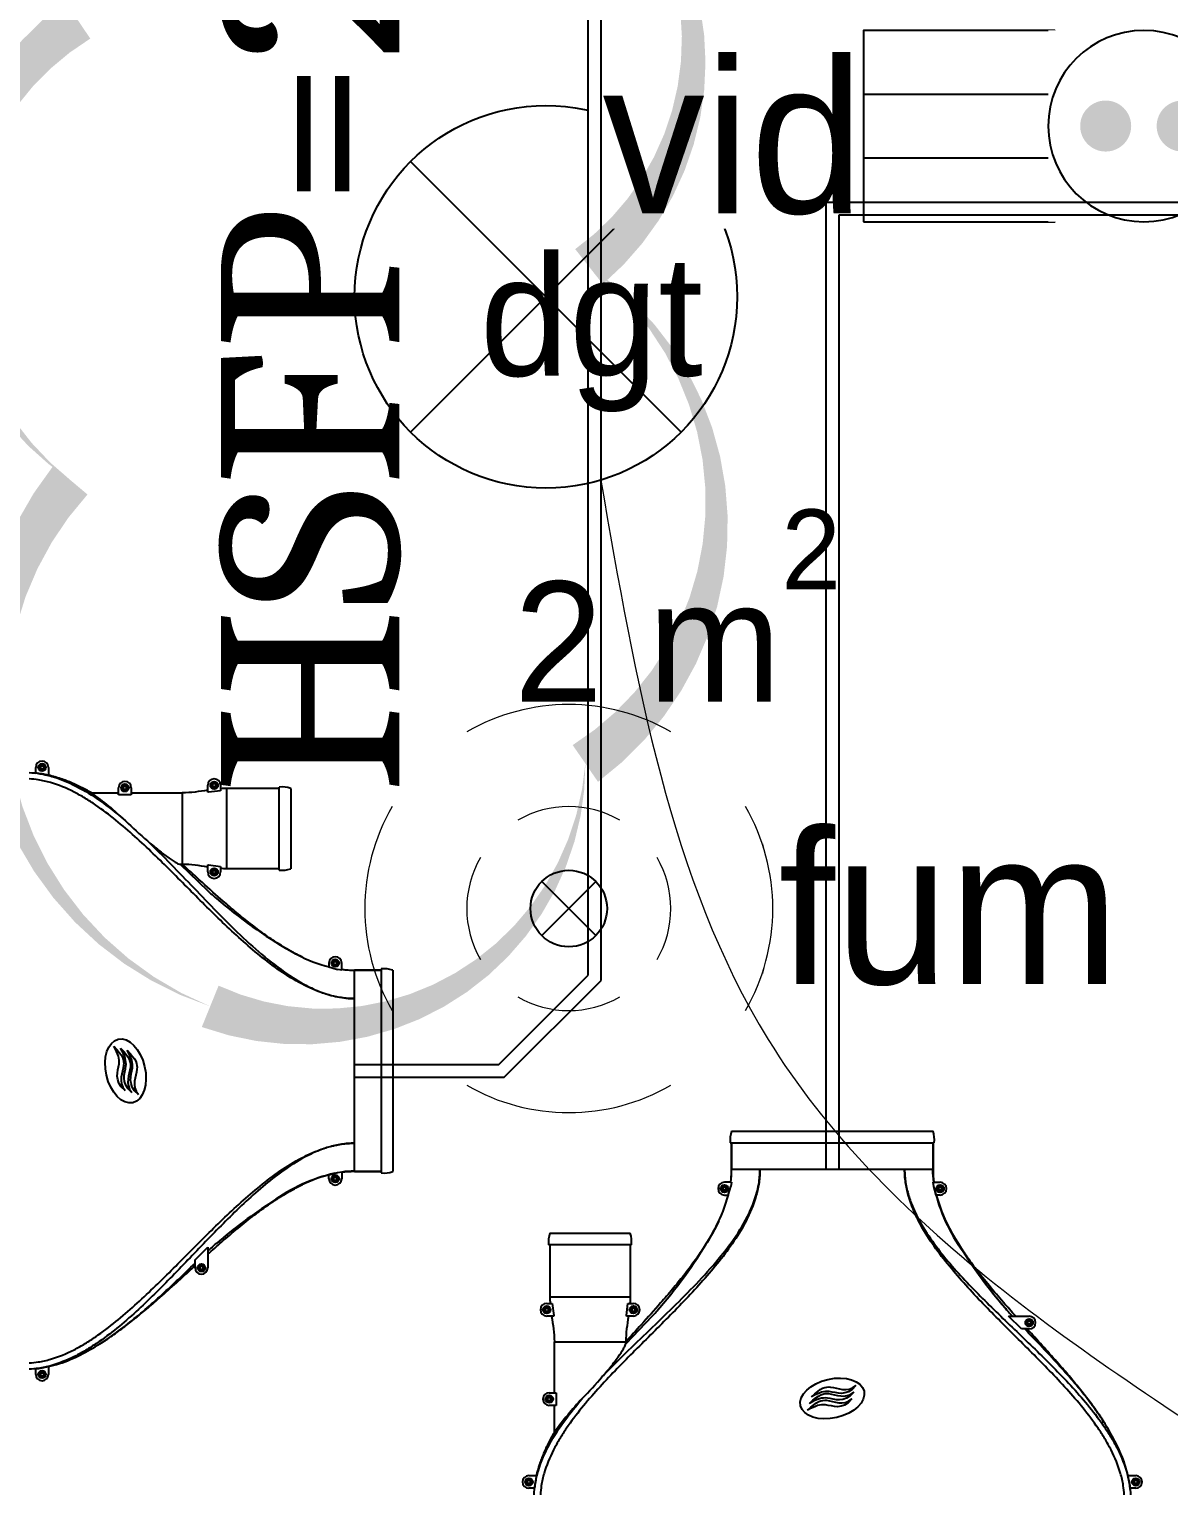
# Model space of a CAD drawing. Header units: centimetres. Extents: x 2648 to 12729, y 1890 to 6224.
# Drawn here: x 6493.9 to 6583.3, y 3929.4 to 4044.3 of the extents above; entities that cross this region are included whole.
import ezdxf

# ---------------------------------------------------------------- set-up
doc = ezdxf.new("R2010")
doc.units = ezdxf.units.CM
for name, color, linetype in [('B aménagement intérieur', 252, 'Continuous'), ('C ANNOTATIONS-texte', 252, 'Continuous'), ('C ANNOTATIONS-texte surfaces', 252, 'Continuous'), ('prlm-MOD', 64, 'Continuous')]:
    doc.layers.add(name, color=color, linetype=linetype)
for name, color, linetype, lineweight in [('prlm-CHAUFF', 4, 'Continuous', 25), ('prlm-ELEC-CFA', 1, 'Continuous', 25), ('prlm-ELEC-CFO', 10, 'Continuous', 25), ('prlm-ELEC-SSI', 6, 'Continuous', 25)]:
    doc.layers.add(name, color=color, linetype=linetype, lineweight=lineweight)
doc.styles.add('Eurostile', font='Eurosti.TTF')
doc.styles.add('prlm-elec-cfa', font='comic.ttf', dxfattribs={"height": 12})
doc.styles.add('prlm-elec-ssi', font='comic.ttf', dxfattribs={"height": 12})
doc.styles.add('prlm-mod', font='cambriaz.ttf', dxfattribs={"height": 18})

# ---------------------------------------------------------------- blocks, each defined once
blk = doc.blocks.new('A 80.Groupe-11-1')
at = {"layer": 'C ANNOTATIONS-texte', "insert": (6537.97, 4014.29), "char_height": 9.412, "attachment_point": 8, "line_spacing_factor": 0.894142, "style": 'Eurostile'}
blk.add_mtext('dgt', dxfattribs=at)
at = {"layer": 'C ANNOTATIONS-texte surfaces', "insert": (6544.72, 4006.65), "char_height": 9.412, "attachment_point": 2, "line_spacing_factor": 0.894142, "style": 'Eurostile'}
blk.add_mtext('2 m{\\H0.6667x;\\S2^ ;}', dxfattribs=at)
blk = doc.blocks.new('xi.FUM')
at = {"color": 0}
blk.add_wipeout([(-10.61, -10.61), (-15, 0), (-10.61, 10.61), (0, 15), (10.61, 10.61), (15, 0), (10.61, -10.61), (0, -15)], dxfattribs=at).dxf.layer = 'prlm-ELEC-SSI'
at = {"layer": 'prlm-ELEC-SSI', "color": 0}
for points in [[(-2.12, 2.12), (2.12, -2.12)], [(2.12, 2.12), (-2.12, -2.12)]]:
    blk.add_lwpolyline(points, dxfattribs=at)
blk.add_circle((0, 0), 3, dxfattribs=at)
at = {"layer": 'prlm-ELEC-SSI', "color": 0, "lineweight": 13}
for radius, start, end in [(16, 60, 120), (16, 150, 210), (8, 60, 120), (16, 330, 30), (8, 150, 210), (8, 330, 30), (8, 240, 300), (16, 240, 300)]:
    blk.add_arc((0, 0), radius, start, end, dxfattribs=at)
blk = doc.blocks.new('xi.PTCE')
at = {"layer": 'prlm-ELEC-CFO', "color": 0}
for points in [[(-10.61, 10.61), (10.61, -10.61)], [(10.61, 10.61), (-10.61, -10.61)]]:
    blk.add_lwpolyline(points, dxfattribs=at)
at = {"layer": 'prlm-ELEC-CFO', "color": 0, "linetype": 'ByBlock'}
blk.add_circle((0, 0), 15, dxfattribs=at)
blk = doc.blocks.new('xi.VID')
at = {"layer": 'prlm-ELEC-CFA', "color": 0, "linetype": 'ByBlock', "lineweight": -2, "flags": 128}
blk.add_lwpolyline([(-7.5, 7.5), (7.5, 7.5), (7.5, -7.5), (-7.5, -7.5)], close=True, dxfattribs=at)
at = {"layer": 'prlm-ELEC-CFA', "color": 0}
for points in [[(-7.5, 2.5), (7.5, 2.5)], [(-7.5, -2.5), (7.5, -2.5)]]:
    blk.add_lwpolyline(points, dxfattribs=at)
blk = doc.blocks.new('xi.PC')
at = {"color": 0, "lineweight": 5}
blk.add_wipeout([(-7.5, -7.5), (7.5, -7.5), (7.5, 7.5), (-7.5, 7.5)], dxfattribs=at).dxf.layer = 'prlm-ELEC-CFO'
at = {"layer": 'prlm-ELEC-CFO', "color": 0, "linetype": 'ByBlock', "lineweight": 5, "const_width": 2}
for points in [[(-4, 0, 1), (-2, 0, 1)], [(2, 0, 1), (4, 0, 1)]]:
    blk.add_lwpolyline(points, format="xyb", close=True, dxfattribs=at)
at = {"layer": 'prlm-ELEC-CFO', "color": 0, "linetype": 'ByBlock', "lineweight": -2}
blk.add_circle((0, 0), 7.5, dxfattribs=at)

msp = doc.modelspace()

# ---------------------------------------------------------------- linework, layer by layer
at = {"layer": 'prlm-CHAUFF', "ltscale": 50}
for p, q in [((6494.388, 3985.979), (6494.388, 3986.422)), ((6494.732, 3986.372), (6494.732, 3986.472)), ((6494.732, 3986.472), (6494.838, 3986.472)), ((6494.838, 3986.372), (6494.732, 3986.372)), ((6494.838, 3986.578), (6494.938, 3986.578)), ((6494.838, 3986.472), (6494.838, 3986.578)), ((6494.838, 3986.266), (6494.838, 3986.372)), ((6494.938, 3986.578), (6494.938, 3986.472)), ((6494.938, 3986.472), (6495.044, 3986.472)), ((6495.044, 3986.372), (6494.938, 3986.372)), ((6494.938, 3986.372), (6494.938, 3986.266)), ((6495.044, 3986.472), (6495.044, 3986.372)), ((6495.388, 3986.422), (6495.388, 3985.809)), ((6494.305, 3985.984), (6494.388, 3985.98)), ((6494.938, 3986.266), (6494.838, 3986.266)), ((6498.766, 3984.422), (6500.888, 3984.422)), ((6498.766, 3984.422), (6500.888, 3984.422)), ((6500.888, 3984.272), (6500.888, 3984.822)), ((6501.888, 3984.272), (6500.888, 3984.272)), ((6501.232, 3984.872), (6501.338, 3984.872)), ((6501.232, 3984.772), (6501.232, 3984.872)), ((6501.338, 3984.772), (6501.232, 3984.772)), ((6501.338, 3984.978), (6501.438, 3984.978)), ((6501.338, 3984.872), (6501.338, 3984.978)), ((6501.338, 3984.666), (6501.338, 3984.772)), ((6501.438, 3984.666), (6501.338, 3984.666)), ((6501.438, 3984.978), (6501.438, 3984.872)), ((6501.438, 3984.872), (6501.544, 3984.872)), ((6501.544, 3984.772), (6501.438, 3984.772)), ((6501.438, 3984.772), (6501.438, 3984.666)), ((6501.544, 3984.872), (6501.544, 3984.772)), ((6501.888, 3984.822), (6501.888, 3984.272)), ((6501.888, 3984.422), (6505.888, 3984.422)), ((6501.888, 3984.422), (6505.888, 3984.422)), ((6505.888, 3984.422), (6505.888, 3978.822)), ((6507.888, 3984.472), (6507.888, 3985.022)), ((6507.943, 3984.472), (6507.888, 3984.472)), ((6508.888, 3984.589), (6507.943, 3984.472)), ((6508.232, 3984.972), (6508.232, 3985.072)), ((6508.232, 3985.072), (6508.338, 3985.072)), ((6508.338, 3984.972), (6508.232, 3984.972)), ((6508.338, 3985.178), (6508.438, 3985.178)), ((6508.338, 3985.072), (6508.338, 3985.178)), ((6508.338, 3984.866), (6508.338, 3984.972)), ((6508.438, 3984.866), (6508.338, 3984.866)), ((6508.438, 3985.178), (6508.438, 3985.072)), ((6508.438, 3985.072), (6508.544, 3985.072)), ((6508.438, 3984.972), (6508.438, 3984.866)), ((6508.544, 3984.972), (6508.438, 3984.972)), ((6508.544, 3985.072), (6508.544, 3984.972)), ((6508.888, 3985.022), (6508.888, 3984.589)), ((6509.388, 3978.472), (6509.388, 3984.772)), ((6513.488, 3984.772), (6509.388, 3984.772)), ((6513.488, 3984.772), (6509.388, 3984.772)), ((6513.488, 3978.372), (6513.488, 3984.872)), ((6514.388, 3984.772), (6514.388, 3978.472)), ((6505.731, 3978.822), (6505.888, 3978.822)), ((6505.731, 3978.822), (6507.888, 3976.752)), ((6507.888, 3976.752), (6505.731, 3978.822)), ((6505.731, 3978.822), (6505.888, 3978.822)), ((6507.888, 3978.772), (6507.943, 3978.772)), ((6507.888, 3978.222), (6507.888, 3978.772)), ((6507.943, 3978.772), (6508.888, 3978.655)), ((6508.338, 3978.378), (6508.438, 3978.378)), ((6508.338, 3978.272), (6508.338, 3978.378)), ((6508.438, 3978.378), (6508.438, 3978.272)), ((6508.888, 3978.655), (6508.888, 3978.222)), ((6513.488, 3978.472), (6509.388, 3978.472)), ((6513.488, 3978.472), (6509.388, 3978.472)), ((6508.232, 3978.172), (6508.232, 3978.272)), ((6508.232, 3978.272), (6508.338, 3978.272)), ((6508.338, 3978.172), (6508.232, 3978.172)), ((6508.338, 3978.066), (6508.338, 3978.172)), ((6508.438, 3978.066), (6508.338, 3978.066)), ((6508.438, 3978.272), (6508.544, 3978.272)), ((6508.544, 3978.172), (6508.438, 3978.172)), ((6508.438, 3978.172), (6508.438, 3978.066)), ((6508.544, 3978.272), (6508.544, 3978.172)), ((6514.367, 3972.028), (6514.367, 3972.028)), ((6517.388, 3971.08), (6517.388, 3970.78)), ((6517.388, 3970.78), (6518.068, 3970.576)), ((6517.732, 3971.03), (6517.732, 3971.13)), ((6517.732, 3971.13), (6517.838, 3971.13)), ((6517.838, 3971.03), (6517.732, 3971.03)), ((6517.838, 3971.236), (6517.938, 3971.236)), ((6517.838, 3971.13), (6517.838, 3971.236)), ((6517.838, 3970.924), (6517.838, 3971.03)), ((6517.938, 3970.924), (6517.838, 3970.924)), ((6517.938, 3971.236), (6517.938, 3971.13)), ((6517.938, 3971.13), (6518.044, 3971.13)), ((6517.938, 3971.03), (6517.938, 3970.924)), ((6518.044, 3971.03), (6517.938, 3971.03)), ((6518.044, 3971.13), (6518.044, 3971.03)), ((6518.388, 3970.526), (6518.068, 3970.576)), ((6518.388, 3970.526), (6518.388, 3971.08)), ((6548.97, 3957.889), (6564.77, 3957.889)), ((6519.388, 3954.722), (6519.388, 3956.951)), ((6548.87, 3956.989), (6564.87, 3956.989)), ((6548.97, 3956.989), (6548.97, 3954.889)), ((6548.97, 3954.889), (6548.97, 3956.989)), ((6564.77, 3956.989), (6564.77, 3954.889)), ((6564.77, 3954.889), (6564.77, 3956.989)), ((6517.388, 3954.464), (6518.068, 3954.668)), ((6517.388, 3954.164), (6517.388, 3954.464)), ((6517.732, 3954.114), (6517.732, 3954.214)), ((6517.732, 3954.214), (6517.838, 3954.214)), ((6517.838, 3954.32), (6517.938, 3954.32)), ((6517.838, 3954.214), (6517.838, 3954.32)), ((6517.938, 3954.32), (6517.938, 3954.214)), ((6517.938, 3954.214), (6518.044, 3954.214)), ((6518.044, 3954.214), (6518.044, 3954.114)), ((6518.068, 3954.668), (6518.388, 3954.718)), ((6518.388, 3954.718), (6518.388, 3954.164)), ((6521.488, 3954.722), (6519.388, 3954.722)), ((6519.388, 3954.722), (6521.488, 3954.722)), ((6551.199, 3954.889), (6548.97, 3954.889)), ((6562.541, 3954.889), (6551.199, 3954.889)), ((6564.77, 3954.889), (6562.541, 3954.889)), ((6514.367, 3953.216), (6514.367, 3953.241)), ((6514.907, 3953.504), (6514.907, 3953.535)), ((6517.838, 3954.114), (6517.732, 3954.114)), ((6517.838, 3954.008), (6517.838, 3954.114)), ((6517.938, 3954.008), (6517.838, 3954.008)), ((6517.938, 3954.114), (6517.938, 3954.008)), ((6518.044, 3954.114), (6517.938, 3954.114)), ((6548.255, 3953.339), (6548.255, 3953.439)), ((6548.255, 3953.439), (6548.362, 3953.439)), ((6548.362, 3953.339), (6548.255, 3953.339)), ((6548.362, 3953.545), (6548.462, 3953.545)), ((6548.362, 3953.439), (6548.362, 3953.545)), ((6548.362, 3953.233), (6548.362, 3953.339)), ((6548.462, 3953.233), (6548.362, 3953.233)), ((6548.965, 3953.889), (6548.412, 3953.889)), ((6548.462, 3953.545), (6548.462, 3953.439)), ((6548.462, 3953.439), (6548.568, 3953.439)), ((6548.568, 3953.339), (6548.462, 3953.339)), ((6548.462, 3953.339), (6548.462, 3953.233)), ((6548.568, 3953.439), (6548.568, 3953.339)), ((6548.712, 3952.889), (6548.915, 3953.569)), ((6548.965, 3953.889), (6548.915, 3953.569)), ((6564.824, 3953.569), (6564.774, 3953.889)), ((6564.774, 3953.889), (6565.328, 3953.889)), ((6565.028, 3952.889), (6564.824, 3953.569)), ((6565.171, 3953.339), (6565.171, 3953.439)), ((6565.171, 3953.439), (6565.278, 3953.439)), ((6565.278, 3953.339), (6565.171, 3953.339)), ((6565.278, 3953.545), (6565.378, 3953.545)), ((6565.278, 3953.439), (6565.278, 3953.545)), ((6565.278, 3953.233), (6565.278, 3953.339)), ((6565.378, 3953.233), (6565.278, 3953.233)), ((6565.378, 3953.545), (6565.378, 3953.439)), ((6565.378, 3953.439), (6565.484, 3953.439)), ((6565.484, 3953.339), (6565.378, 3953.339)), ((6565.378, 3953.339), (6565.378, 3953.233)), ((6565.484, 3953.439), (6565.484, 3953.339)), ((6548.412, 3952.889), (6548.712, 3952.889)), ((6565.328, 3952.889), (6565.028, 3952.889)), ((6534.72, 3949.889), (6541.02, 3949.889)), ((6547.464, 3949.868), (6547.464, 3949.868)), ((6565.987, 3950.407), (6565.957, 3950.407)), ((6566.275, 3949.868), (6566.25, 3949.868)), ((6506.888, 3947.795), (6507.888, 3948.797)), ((6507.888, 3948.797), (6507.888, 3947.181)), ((6541.12, 3948.989), (6534.62, 3948.989)), ((6534.72, 3948.989), (6534.72, 3944.889)), ((6534.72, 3948.989), (6534.72, 3944.889)), ((6541.02, 3948.989), (6541.02, 3944.889)), ((6541.02, 3948.989), (6541.02, 3944.889)), ((6506.888, 3947.181), (6506.888, 3947.795)), ((6507.338, 3947.338), (6507.438, 3947.338)), ((6507.338, 3947.231), (6507.338, 3947.338)), ((6507.438, 3947.338), (6507.438, 3947.231)), ((6507.232, 3947.131), (6507.232, 3947.231)), ((6507.232, 3947.231), (6507.338, 3947.231)), ((6507.338, 3947.131), (6507.232, 3947.131)), ((6507.338, 3947.025), (6507.338, 3947.131)), ((6507.438, 3947.025), (6507.338, 3947.025)), ((6507.438, 3947.231), (6507.544, 3947.231)), ((6507.544, 3947.131), (6507.438, 3947.131)), ((6507.438, 3947.131), (6507.438, 3947.025)), ((6507.544, 3947.231), (6507.544, 3947.131)), ((6534.313, 3943.939), (6534.42, 3943.939)), ((6534.313, 3943.839), (6534.313, 3943.939)), ((6534.42, 3943.839), (6534.313, 3943.839)), ((6534.42, 3944.045), (6534.52, 3944.045)), ((6534.42, 3943.939), (6534.42, 3944.045)), ((6534.42, 3943.733), (6534.42, 3943.839)), ((6534.47, 3944.389), (6534.903, 3944.389)), ((6534.52, 3944.045), (6534.52, 3943.939)), ((6534.52, 3943.939), (6534.626, 3943.939)), ((6534.626, 3943.839), (6534.52, 3943.839)), ((6534.52, 3943.839), (6534.52, 3943.733)), ((6534.626, 3943.939), (6534.626, 3943.839)), ((6541.02, 3944.889), (6534.72, 3944.889)), ((6534.903, 3944.389), (6535.02, 3943.444)), ((6540.72, 3943.444), (6540.836, 3944.389)), ((6540.836, 3944.389), (6541.27, 3944.389)), ((6541.113, 3943.839), (6541.113, 3943.939)), ((6541.113, 3943.939), (6541.22, 3943.939)), ((6541.22, 3943.839), (6541.113, 3943.839)), ((6541.22, 3944.045), (6541.32, 3944.045)), ((6541.22, 3943.939), (6541.22, 3944.045)), ((6541.22, 3943.733), (6541.22, 3943.839)), ((6541.32, 3944.045), (6541.32, 3943.939)), ((6541.32, 3943.939), (6541.426, 3943.939)), ((6541.32, 3943.839), (6541.32, 3943.733)), ((6541.426, 3943.839), (6541.32, 3943.839)), ((6541.426, 3943.939), (6541.426, 3943.839)), ((6534.52, 3943.733), (6534.42, 3943.733)), ((6535.02, 3943.389), (6534.47, 3943.389)), ((6535.02, 3943.444), (6535.02, 3943.389)), ((6540.67, 3941.232), (6542.739, 3943.389)), ((6542.739, 3943.389), (6540.67, 3941.232)), ((6540.72, 3943.389), (6540.72, 3943.444)), ((6541.27, 3943.389), (6540.72, 3943.389)), ((6541.32, 3943.733), (6541.22, 3943.733)), ((6571.696, 3942.389), (6570.695, 3943.389)), ((6570.695, 3943.389), (6572.31, 3943.389)), ((6572.154, 3942.839), (6572.154, 3942.939)), ((6572.154, 3942.939), (6572.26, 3942.939)), ((6572.26, 3942.839), (6572.154, 3942.839)), ((6572.26, 3943.045), (6572.36, 3943.045)), ((6572.26, 3942.939), (6572.26, 3943.045)), ((6572.26, 3942.733), (6572.26, 3942.839)), ((6572.36, 3942.733), (6572.26, 3942.733)), ((6572.36, 3943.045), (6572.36, 3942.939)), ((6572.36, 3942.939), (6572.467, 3942.939)), ((6572.36, 3942.839), (6572.36, 3942.733)), ((6572.467, 3942.839), (6572.36, 3942.839)), ((6572.467, 3942.939), (6572.467, 3942.839)), ((6572.31, 3942.389), (6571.696, 3942.389)), ((6535.07, 3941.389), (6540.67, 3941.389)), ((6535.07, 3937.389), (6535.07, 3941.389)), ((6535.07, 3937.389), (6535.07, 3941.389)), ((6540.67, 3941.232), (6540.67, 3941.389)), ((6540.67, 3941.232), (6540.67, 3941.389)), ((6494.305, 3939.26), (6494.388, 3939.264)), ((6494.388, 3938.822), (6494.388, 3939.265)), ((6495.388, 3939.435), (6495.388, 3938.822)), ((6494.732, 3938.772), (6494.732, 3938.872)), ((6494.732, 3938.872), (6494.838, 3938.872)), ((6494.838, 3938.772), (6494.732, 3938.772)), ((6494.838, 3938.978), (6494.938, 3938.978)), ((6494.838, 3938.872), (6494.838, 3938.978)), ((6494.838, 3938.666), (6494.838, 3938.772)), ((6494.938, 3938.666), (6494.838, 3938.666)), ((6494.938, 3938.978), (6494.938, 3938.872)), ((6494.938, 3938.872), (6495.044, 3938.872)), ((6495.044, 3938.772), (6494.938, 3938.772)), ((6494.938, 3938.772), (6494.938, 3938.666)), ((6495.044, 3938.872), (6495.044, 3938.772)), ((6534.513, 3936.839), (6534.513, 3936.939)), ((6534.513, 3936.939), (6534.62, 3936.939)), ((6534.62, 3937.045), (6534.72, 3937.045)), ((6534.62, 3936.939), (6534.62, 3937.045)), ((6534.67, 3937.389), (6535.22, 3937.389)), ((6534.72, 3937.045), (6534.72, 3936.939)), ((6534.72, 3936.939), (6534.826, 3936.939)), ((6534.826, 3936.939), (6534.826, 3936.839)), ((6535.22, 3937.389), (6535.22, 3936.389)), ((6534.62, 3936.839), (6534.513, 3936.839)), ((6534.62, 3936.733), (6534.62, 3936.839)), ((6534.72, 3936.733), (6534.62, 3936.733)), ((6535.22, 3936.389), (6534.67, 3936.389)), ((6534.72, 3936.839), (6534.72, 3936.733)), ((6534.826, 3936.839), (6534.72, 3936.839)), ((6535.07, 3934.267), (6535.07, 3936.389)), ((6535.07, 3934.267), (6535.07, 3936.389)), ((6532.913, 3930.339), (6532.913, 3930.439)), ((6532.913, 3930.439), (6533.02, 3930.439)), ((6533.02, 3930.339), (6532.913, 3930.339)), ((6533.02, 3930.545), (6533.12, 3930.545)), ((6533.02, 3930.439), (6533.02, 3930.545)), ((6533.02, 3930.233), (6533.02, 3930.339)), ((6533.12, 3930.233), (6533.02, 3930.233)), ((6533.07, 3930.889), (6533.682, 3930.889)), ((6533.12, 3930.545), (6533.12, 3930.439)), ((6533.12, 3930.439), (6533.226, 3930.439)), ((6533.12, 3930.339), (6533.12, 3930.233)), ((6533.226, 3930.339), (6533.12, 3930.339)), ((6533.226, 3930.439), (6533.226, 3930.339)), ((6580.057, 3930.889), (6580.67, 3930.889)), ((6580.513, 3930.339), (6580.513, 3930.439)), ((6580.513, 3930.439), (6580.62, 3930.439)), ((6580.62, 3930.339), (6580.513, 3930.339)), ((6580.62, 3930.545), (6580.72, 3930.545)), ((6580.62, 3930.439), (6580.62, 3930.545)), ((6580.62, 3930.233), (6580.62, 3930.339)), ((6580.72, 3930.233), (6580.62, 3930.233)), ((6580.72, 3930.545), (6580.72, 3930.439)), ((6580.72, 3930.439), (6580.826, 3930.439)), ((6580.72, 3930.339), (6580.72, 3930.233)), ((6580.826, 3930.339), (6580.72, 3930.339)), ((6580.826, 3930.439), (6580.826, 3930.339)), ((6533.513, 3929.889), (6533.07, 3929.889)), ((6533.508, 3929.805), (6533.512, 3929.889)), ((6580.232, 3929.805), (6580.227, 3929.889)), ((6580.67, 3929.889), (6580.227, 3929.889))]:
    msp.add_line(p, q, dxfattribs=at)
for centre, radius in [((6494.888, 3986.422), 0.3), ((6494.888, 3986.422), 0.25), ((6508.388, 3985.022), 0.3), ((6508.388, 3985.022), 0.25), ((6501.388, 3984.822), 0.3), ((6501.388, 3984.822), 0.25), ((6508.388, 3978.222), 0.3), ((6508.388, 3978.222), 0.25), ((6517.888, 3971.08), 0.3), ((6517.888, 3971.08), 0.25), ((6517.888, 3954.164), 0.3), ((6517.888, 3954.164), 0.25), ((6548.412, 3953.389), 0.3), ((6548.412, 3953.389), 0.25), ((6565.328, 3953.389), 0.3), ((6565.328, 3953.389), 0.25), ((6507.388, 3947.181), 0.3), ((6507.388, 3947.181), 0.25), ((6534.47, 3943.889), 0.3), ((6534.47, 3943.889), 0.25), ((6541.27, 3943.889), 0.3), ((6541.27, 3943.889), 0.25), ((6572.31, 3942.889), 0.3), ((6572.31, 3942.889), 0.25), ((6494.888, 3938.822), 0.3), ((6494.888, 3938.822), 0.25), ((6534.67, 3936.889), 0.3), ((6534.67, 3936.889), 0.25), ((6533.07, 3930.389), 0.3), ((6533.07, 3930.389), 0.25), ((6580.67, 3930.389), 0.3), ((6580.67, 3930.389), 0.25)]:
    msp.add_circle(centre, radius, dxfattribs=at)
for centre, radius, start, end in [((6494.888, 3986.422), 0.5, 360, 180), ((6492.528, 3974.035), 12.115, 73.72632, 76.38523), ((6501.388, 3984.822), 0.5, 360, 180), ((6508.388, 3985.022), 0.5, 360, 180), ((6485.114, 3965.105), 23.654, 46.40993, 54.75012), ((6513.723, 3982.886), 2, 70.5755, 96.74412), ((6513.723, 3982.886), 2, 70.5755, 96.74412), ((6525.935, 4007.365), 35.103, 225.71113, 229.52651), ((6513.723, 3980.358), 2, 263.25588, 289.4245), ((6513.723, 3980.358), 2, 263.25588, 289.4245), ((6508.388, 3978.222), 0.5, 180, 360), ((6515.99, 3985.133), 11.657, 225.97007, 230.42447), ((6516.215, 3985.385), 11.994, 226.03261, 230.36189), ((6533.951, 4005.757), 39.002, 229.38871, 239.85996), ((6533.95, 4005.756), 39.001, 229.38866, 239.86009), ((6524.055, 3989.54), 20.014, 241.04826, 242.79827), ((6524.055, 3989.54), 20.014, 241.04819, 242.79819), ((6520.358, 3982.137), 11.739, 242.3321, 255.44097), ((6520.213, 3981.778), 11.354, 242.13741, 255.69294), ((6517.888, 3971.08), 0.5, 360, 180), ((6519.374, 3977.691), 7.169, 262.09231, 263.54484), ((6550.856, 3957.224), 2, 160.5755, 186.74412), ((6550.856, 3957.224), 2, 160.57549, 186.74413), ((6562.883, 3957.224), 2, 353.25588, 19.4245), ((6562.883, 3957.224), 2, 353.25587, 19.42451), ((6520.869, 3941.517), 13.428, 102.99541, 126.08235), ((6520.213, 3943.466), 11.354, 104.41062, 117.86258), ((6519.398, 3946.9), 7.822, 90.07356, 97.42371), ((6519.396, 3946.954), 7.768, 90.05773, 97.45436), ((6519.378, 3947.511), 7.248, 89.9215, 97.83817), ((6521.723, 3956.608), 2, 263.25588, 289.4245), ((6521.723, 3956.608), 2, 263.25587, 289.42451), ((6541.201, 3954.897), 7.768, 352.54564, 359.94227), ((6541.147, 3954.899), 7.822, 352.57629, 359.92645), ((6541.801, 3954.874), 7.169, 353.90527, 0.11567), ((6571.981, 3954.879), 7.248, 179.9215, 187.83817), ((6572.538, 3954.897), 7.768, 180.05773, 187.45436), ((6572.592, 3954.899), 7.822, 180.07356, 187.42371), ((6533.95, 3919.488), 39.001, 120.13992, 130.61135), ((6524.055, 3935.704), 20.014, 117.2018, 118.95181), ((6517.888, 3954.164), 0.5, 180, 360), ((6548.412, 3953.389), 0.5, 90, 270), ((6541.801, 3954.874), 7.169, 352.09231, 353.54484), ((6577.974, 3956.37), 13.428, 192.99541, 216.08235), ((6565.328, 3953.389), 0.5, 270, 90), ((6533.951, 3919.488), 39.002, 122.5506, 130.61129), ((6537.355, 3955.859), 11.739, 332.3321, 345.44097), ((6537.714, 3955.714), 11.354, 332.13741, 345.69294), ((6576.025, 3955.714), 11.354, 194.41062, 207.86258), ((6536.606, 3949.224), 2, 160.5755, 186.74412), ((6536.606, 3949.224), 2, 160.5755, 186.74412), ((6539.133, 3949.224), 2, 353.25588, 19.4245), ((6539.133, 3949.224), 2, 353.25588, 19.4245), ((6513.735, 3969.452), 39.002, 319.38871, 329.85996), ((6513.736, 3969.451), 39.001, 319.38866, 329.86009), ((6529.952, 3959.556), 20.014, 331.04826, 332.79827), ((6529.951, 3959.556), 20.014, 331.04819, 332.79819), ((6583.788, 3959.556), 20.014, 207.2018, 208.95181), ((6600.004, 3969.451), 39.001, 210.13992, 220.61135), ((6515.99, 3940.111), 11.657, 129.57553, 134.02992), ((6516.215, 3939.859), 11.994, 129.6381, 133.96738), ((6600.004, 3969.452), 39.002, 212.5506, 220.61129), ((6507.388, 3947.181), 0.5, 180, 360), ((6534.47, 3943.889), 0.5, 90, 270), ((6541.27, 3943.889), 0.5, 270, 90), ((6534.358, 3951.491), 11.657, 315.97007, 320.42447), ((6534.107, 3951.715), 11.994, 316.03261, 320.36189), ((6579.381, 3951.491), 11.657, 219.57553, 224.02992), ((6579.632, 3951.715), 11.994, 219.6381, 223.96738), ((6572.31, 3942.889), 0.5, 270, 90), ((6494.888, 3938.822), 0.5, 180, 360), ((6512.126, 3961.436), 35.103, 315.71113, 319.52651), ((6534.67, 3936.889), 0.5, 90, 270), ((6554.387, 3920.615), 23.654, 136.40993, 144.75012), ((6545.457, 3928.029), 12.115, 163.72632, 166.38523), ((6533.07, 3930.389), 0.5, 90, 270), ((6580.67, 3930.389), 0.5, 270, 90)]:
    msp.add_arc(centre, radius, start, end, dxfattribs=at)
for centre, major_axis in [((6501.436, 3962.622), (0.574, -2.491)), ((6556.87, 3936.937), (2.491, 0.574))]:
    msp.add_ellipse(centre, major_axis=major_axis, ratio=0.6007751, dxfattribs=at)
for points, knots in [([(6493.888, 3986.015), (6494.165, 3986.003), (6494.441, 3985.974), (6495.08, 3985.871), (6495.439, 3985.785), (6496.496, 3985.464), (6497.173, 3985.163), (6498.486, 3984.448), (6499.104, 3984.044), (6500.294, 3983.178), (6500.866, 3982.717), (6501.423, 3982.237)], [0.03316313, 0.03316313, 0.03316313, 0.03316313, 0.125, 0.125, 0.25, 0.25, 0.5, 0.5, 0.75, 0.75, 1, 1, 1, 1]), ([(6495.388, 3985.812), (6495.685, 3985.744), (6495.979, 3985.661), (6496.415, 3985.517), (6496.561, 3985.466), (6496.849, 3985.357), (6496.991, 3985.3), (6497.415, 3985.122), (6497.691, 3984.993), (6498.235, 3984.719), (6498.503, 3984.574), (6498.766, 3984.422)], [0, 0, 0, 0, 0.25, 0.25, 0.375, 0.375, 0.5, 0.5, 0.75, 0.75, 1, 1, 1, 1]), ([(6498.766, 3984.422), (6498.487, 3984.583), (6498.203, 3984.736), (6497.628, 3985.024), (6497.336, 3985.158), (6496.741, 3985.403), (6496.437, 3985.514), (6496.058, 3985.633), (6495.988, 3985.654), (6495.918, 3985.674)], [0, 0, 0, 0, 0.25, 0.25, 0.5, 0.5, 0.75, 0.75, 0.80624293, 0.80624293, 0.80624293, 0.80624293]), ([(6503.15, 3980.662), (6503.413, 3980.431), (6503.678, 3980.206), (6504.189, 3979.793), (6504.438, 3979.602), (6504.916, 3979.259), (6505.138, 3979.112), (6505.422, 3978.947), (6505.506, 3978.902), (6505.645, 3978.84), (6505.699, 3978.822), (6505.731, 3978.822)], [0, 0, 0, 0, 0.25, 0.25, 0.5, 0.5, 0.75, 0.75, 0.875, 0.875, 1, 1, 1, 1]), ([(6515.347, 3971.524), (6515.01, 3971.682), (6514.299, 3972.053), (6513.242, 3972.699), (6512.156, 3973.452), (6511.072, 3974.277), (6509.992, 3975.16), (6508.701, 3976.272), (6507.349, 3977.484), (6506.321, 3978.43), (6505.884, 3978.824)], [0.15680816, 0.15680816, 0.15680816, 0.15680816, 0.23054182, 0.31498735, 0.4025619, 0.49293853, 0.58568769, 0.68035512, 0.83177458, 0.95095777, 0.95095777, 0.95095777, 0.95095777]), ([(6500.516, 3964.558), (6501.234, 3963.836), (6501.329, 3963.46), (6501.288, 3963.071), (6501.223, 3962.459), (6500.82, 3961.813), (6501.396, 3961.078)], [0, 0, 0, 0, 0.3890747, 0.3890747, 0.3890747, 1, 1, 1, 1]), ([(6501.56, 3964.247), (6502.278, 3963.524), (6502.374, 3963.149), (6502.332, 3962.76), (6502.267, 3962.148), (6501.864, 3961.502), (6502.441, 3960.767)], [0, 0, 0, 0, 0.3890747, 0.3890747, 0.3890747, 1, 1, 1, 1]), ([(6519.388, 3956.951), (6519.216, 3956.95), (6519.045, 3956.944), (6518.702, 3956.917), (6518.532, 3956.896), (6518.023, 3956.817), (6517.689, 3956.739), (6517.031, 3956.542), (6516.71, 3956.424), (6516.08, 3956.156), (6515.771, 3956.005), (6514.873, 3955.524), (6514.31, 3955.162), (6513.226, 3954.388), (6512.705, 3953.977), (6511.185, 3952.694), (6510.225, 3951.777), (6508.344, 3949.898), (6507.424, 3948.936), (6505.58, 3947.015), (6504.655, 3946.055), (6502.757, 3944.19), (6501.785, 3943.285), (6500.244, 3942.031), (6499.715, 3941.631), (6498.89, 3941.071), (6498.61, 3940.891), (6498.035, 3940.548), (6497.739, 3940.385), (6496.839, 3939.933), (6496.223, 3939.683), (6495.262, 3939.416), (6494.936, 3939.346), (6494.367, 3939.263), (6494.128, 3939.239), (6493.888, 3939.229)], [0, 0, 0, 0, 0.015625, 0.015625, 0.03125, 0.03125, 0.0625, 0.0625, 0.09375, 0.09375, 0.125, 0.125, 0.1875, 0.1875, 0.25, 0.25, 0.375, 0.375, 0.5, 0.5, 0.625, 0.625, 0.75, 0.75, 0.8125, 0.8125, 0.84375, 0.84375, 0.875, 0.875, 0.9375, 0.9375, 0.96875, 0.96875, 0.99080463, 0.99080463, 0.99080463, 0.99080463]), ([(6493.888, 3939.729), (6494.125, 3939.74), (6494.361, 3939.764), (6494.922, 3939.85), (6495.245, 3939.923), (6496.193, 3940.196), (6496.802, 3940.45), (6497.691, 3940.906), (6497.982, 3941.069), (6498.548, 3941.412), (6498.825, 3941.591), (6499.64, 3942.148), (6500.163, 3942.545), (6501.693, 3943.784), (6502.661, 3944.674), (6504.561, 3946.501), (6505.489, 3947.437), (6507.349, 3949.306), (6508.279, 3950.239), (6510.185, 3952.051), (6511.159, 3952.931), (6512.699, 3954.155), (6513.226, 3954.546), (6514.322, 3955.279), (6514.89, 3955.62), (6515.791, 3956.072), (6516.102, 3956.213), (6516.731, 3956.463), (6517.052, 3956.573), (6517.706, 3956.755), (6518.038, 3956.827), (6518.542, 3956.901), (6518.711, 3956.92), (6519.05, 3956.945), (6519.22, 3956.95), (6519.388, 3956.951)], [0.00928076, 0.00928076, 0.00928076, 0.00928076, 0.03125, 0.03125, 0.0625, 0.0625, 0.125, 0.125, 0.15625, 0.15625, 0.1875, 0.1875, 0.25, 0.25, 0.375, 0.375, 0.5, 0.5, 0.625, 0.625, 0.75, 0.75, 0.8125, 0.8125, 0.875, 0.875, 0.90625, 0.90625, 0.9375, 0.9375, 0.96875, 0.96875, 0.984375, 0.984375, 1, 1, 1, 1]), ([(6551.199, 3954.889), (6551.197, 3954.719), (6551.192, 3954.549), (6551.167, 3954.21), (6551.148, 3954.041), (6551.074, 3953.537), (6551.002, 3953.205), (6550.82, 3952.551), (6550.71, 3952.23), (6550.46, 3951.601), (6550.319, 3951.291), (6549.867, 3950.39), (6549.525, 3949.822), (6548.793, 3948.726), (6548.402, 3948.199), (6547.178, 3946.659), (6546.298, 3945.685), (6544.486, 3943.78), (6543.553, 3942.849), (6541.684, 3940.99), (6540.748, 3940.061), (6538.921, 3938.162), (6538.031, 3937.193), (6536.792, 3935.663), (6536.395, 3935.14), (6535.839, 3934.326), (6535.659, 3934.049), (6535.317, 3933.483), (6535.153, 3933.192), (6534.698, 3932.303), (6534.443, 3931.694), (6534.17, 3930.745), (6534.097, 3930.423), (6534.012, 3929.862), (6533.988, 3929.626), (6533.977, 3929.389)], [0, 0, 0, 0, 0.015625, 0.015625, 0.03125, 0.03125, 0.0625, 0.0625, 0.09375, 0.09375, 0.125, 0.125, 0.1875, 0.1875, 0.25, 0.25, 0.375, 0.375, 0.5, 0.5, 0.625, 0.625, 0.75, 0.75, 0.8125, 0.8125, 0.84375, 0.84375, 0.875, 0.875, 0.9375, 0.9375, 0.96875, 0.96875, 0.99071887, 0.99071887, 0.99071887, 0.99071887]), ([(6538.83, 3938.65), (6540.024, 3939.897), (6541.276, 3941.094), (6543.771, 3943.489), (6545.019, 3944.686), (6546.801, 3946.559), (6547.38, 3947.197), (6548.481, 3948.521), (6549.005, 3949.207), (6549.714, 3950.301), (6549.938, 3950.677), (6550.349, 3951.459), (6550.536, 3951.866), (6550.849, 3952.697), (6550.976, 3953.125), (6551.107, 3953.781), (6551.141, 3954.001), (6551.176, 3954.334), (6551.184, 3954.445), (6551.196, 3954.668), (6551.198, 3954.779), (6551.199, 3954.889)], [0, 0, 0, 0, 0.25, 0.25, 0.5, 0.5, 0.625, 0.625, 0.75, 0.75, 0.8125, 0.8125, 0.875, 0.875, 0.9375, 0.9375, 0.96875, 0.96875, 0.984375, 0.984375, 1, 1, 1, 1]), ([(6562.541, 3954.889), (6562.542, 3954.717), (6562.548, 3954.545), (6562.575, 3954.203), (6562.595, 3954.033), (6562.675, 3953.524), (6562.753, 3953.189), (6562.949, 3952.532), (6563.068, 3952.211), (6563.335, 3951.581), (6563.486, 3951.272), (6563.968, 3950.374), (6564.33, 3949.811), (6565.103, 3948.727), (6565.515, 3948.206), (6566.797, 3946.686), (6567.714, 3945.726), (6569.593, 3943.845), (6570.556, 3942.925), (6572.477, 3941.081), (6573.437, 3940.156), (6575.302, 3938.258), (6576.207, 3937.286), (6577.46, 3935.744), (6577.86, 3935.216), (6578.421, 3934.391), (6578.601, 3934.11), (6578.943, 3933.535), (6579.107, 3933.24), (6579.559, 3932.34), (6579.809, 3931.724), (6580.075, 3930.763), (6580.146, 3930.437), (6580.229, 3929.868), (6580.252, 3929.629), (6580.263, 3929.389)], [0, 0, 0, 0, 0.015625, 0.015625, 0.03125, 0.03125, 0.0625, 0.0625, 0.09375, 0.09375, 0.125, 0.125, 0.1875, 0.1875, 0.25, 0.25, 0.375, 0.375, 0.5, 0.5, 0.625, 0.625, 0.75, 0.75, 0.8125, 0.8125, 0.84375, 0.84375, 0.875, 0.875, 0.9375, 0.9375, 0.96875, 0.96875, 0.99080463, 0.99080463, 0.99080463, 0.99080463]), ([(6579.762, 3929.389), (6579.751, 3929.626), (6579.727, 3929.862), (6579.642, 3930.423), (6579.569, 3930.745), (6579.296, 3931.694), (6579.041, 3932.303), (6578.586, 3933.192), (6578.422, 3933.483), (6578.08, 3934.049), (6577.901, 3934.326), (6577.344, 3935.141), (6576.947, 3935.664), (6575.708, 3937.194), (6574.818, 3938.162), (6572.991, 3940.062), (6572.054, 3940.99), (6570.186, 3942.85), (6569.252, 3943.78), (6567.44, 3945.686), (6566.56, 3946.66), (6565.337, 3948.2), (6564.946, 3948.727), (6564.213, 3949.823), (6563.871, 3950.391), (6563.419, 3951.292), (6563.279, 3951.602), (6563.029, 3952.232), (6562.919, 3952.552), (6562.736, 3953.207), (6562.664, 3953.539), (6562.591, 3954.043), (6562.572, 3954.212), (6562.547, 3954.551), (6562.542, 3954.721), (6562.541, 3954.889)], [0.00928076, 0.00928076, 0.00928076, 0.00928076, 0.03125, 0.03125, 0.0625, 0.0625, 0.125, 0.125, 0.15625, 0.15625, 0.1875, 0.1875, 0.25, 0.25, 0.375, 0.375, 0.5, 0.5, 0.625, 0.625, 0.75, 0.75, 0.8125, 0.8125, 0.875, 0.875, 0.90625, 0.90625, 0.9375, 0.9375, 0.96875, 0.96875, 0.984375, 0.984375, 1, 1, 1, 1]), ([(6507.887, 3948.239), (6508.246, 3948.561), (6509.029, 3949.257), (6510.242, 3950.296), (6511.425, 3951.245), (6512.506, 3952.041), (6513.477, 3952.694), (6514.412, 3953.251), (6515.034, 3953.572), (6515.324, 3953.709)], [0.57305924, 0.57305924, 0.57305924, 0.57305924, 0.626259, 0.6884084, 0.74897183, 0.79308272, 0.83589876, 0.87731985, 0.91237468, 0.91237468, 0.91237468, 0.91237468]), ([(6547.967, 3950.848), (6547.809, 3950.511), (6547.439, 3949.8), (6546.793, 3948.743), (6546.04, 3947.656), (6545.215, 3946.573), (6544.332, 3945.493), (6543.219, 3944.202), (6542.007, 3942.85), (6541.062, 3941.821), (6540.668, 3941.385)], [0.15680816, 0.15680816, 0.15680816, 0.15680816, 0.23054182, 0.31498735, 0.4025619, 0.49293853, 0.58568769, 0.68035512, 0.83177458, 0.95095777, 0.95095777, 0.95095777, 0.95095777]), ([(6571.253, 3943.388), (6570.93, 3943.747), (6570.235, 3944.529), (6569.195, 3945.743), (6568.247, 3946.926), (6567.45, 3948.007), (6566.798, 3948.978), (6566.241, 3949.913), (6565.919, 3950.535), (6565.783, 3950.825)], [0.57305924, 0.57305924, 0.57305924, 0.57305924, 0.626259, 0.6884084, 0.74897183, 0.79308272, 0.83589876, 0.87731985, 0.91237468, 0.91237468, 0.91237468, 0.91237468]), ([(6495.388, 3939.432), (6495.676, 3939.498), (6495.961, 3939.578), (6496.527, 3939.763), (6496.808, 3939.868), (6497.632, 3940.211), (6498.16, 3940.477), (6499.187, 3941.061), (6499.685, 3941.379), (6500.661, 3942.052), (6501.138, 3942.409), (6502.537, 3943.51), (6503.429, 3944.289), (6505.178, 3945.888), (6506.034, 3946.708), (6506.888, 3947.53)], [0, 0, 0, 0, 0.0625, 0.0625, 0.125, 0.125, 0.25, 0.25, 0.375, 0.375, 0.5, 0.5, 0.75, 0.75, 1, 1, 1, 1]), ([(6499.434, 3941.221), (6499.597, 3941.324), (6500.09, 3941.644), (6500.905, 3942.216), (6501.874, 3942.956), (6502.845, 3943.745), (6503.926, 3944.668), (6505.11, 3945.72), (6506.13, 3946.646), (6506.723, 3947.186), (6506.888, 3947.335)], [0.16942225, 0.16942225, 0.16942225, 0.16942225, 0.19060013, 0.2339285, 0.2787061, 0.32470189, 0.37164236, 0.43517089, 0.4991397, 0.52356497, 0.52356497, 0.52356497, 0.52356497]), ([(6580.06, 3930.889), (6579.994, 3931.177), (6579.914, 3931.462), (6579.729, 3932.028), (6579.624, 3932.309), (6579.28, 3933.133), (6579.014, 3933.661), (6578.431, 3934.688), (6578.113, 3935.186), (6577.439, 3936.162), (6577.083, 3936.639), (6575.982, 3938.038), (6575.202, 3938.93), (6573.603, 3940.679), (6572.783, 3941.535), (6571.961, 3942.389)], [0, 0, 0, 0, 0.0625, 0.0625, 0.125, 0.125, 0.25, 0.25, 0.375, 0.375, 0.5, 0.5, 0.75, 0.75, 1, 1, 1, 1]), ([(6578.27, 3934.935), (6578.167, 3935.098), (6577.848, 3935.591), (6577.276, 3936.406), (6576.536, 3937.375), (6575.746, 3938.346), (6574.823, 3939.427), (6573.772, 3940.611), (6572.845, 3941.631), (6572.306, 3942.224), (6572.157, 3942.388)], [0.16942225, 0.16942225, 0.16942225, 0.16942225, 0.19060013, 0.2339285, 0.2787061, 0.32470189, 0.37164236, 0.43517089, 0.4991397, 0.52356497, 0.52356497, 0.52356497, 0.52356497]), ([(6538.83, 3938.65), (6539.06, 3938.914), (6539.285, 3939.179), (6539.699, 3939.69), (6539.89, 3939.939), (6540.233, 3940.417), (6540.38, 3940.639), (6540.545, 3940.923), (6540.589, 3941.007), (6540.652, 3941.145), (6540.67, 3941.2), (6540.67, 3941.232)], [0, 0, 0, 0, 0.25, 0.25, 0.5, 0.5, 0.75, 0.75, 0.875, 0.875, 1, 1, 1, 1]), ([(6555.244, 3937.061), (6555.967, 3937.779), (6556.342, 3937.874), (6556.731, 3937.833), (6557.343, 3937.768), (6557.99, 3937.365), (6558.724, 3937.941)], [0, 0, 0, 0, 0.3890747, 0.3890747, 0.3890747, 1, 1, 1, 1]), ([(6533.476, 3929.389), (6533.489, 3929.666), (6533.518, 3929.942), (6533.62, 3930.581), (6533.706, 3930.94), (6534.028, 3931.997), (6534.329, 3932.674), (6535.044, 3933.987), (6535.448, 3934.605), (6536.313, 3935.795), (6536.775, 3936.367), (6537.254, 3936.924)], [0.03316313, 0.03316313, 0.03316313, 0.03316313, 0.125, 0.125, 0.25, 0.25, 0.5, 0.5, 0.75, 0.75, 1, 1, 1, 1]), ([(6554.933, 3936.016), (6555.656, 3936.735), (6556.031, 3936.83), (6556.42, 3936.789), (6557.032, 3936.724), (6557.679, 3936.321), (6558.413, 3936.897)], [0, 0, 0, 0, 0.3890747, 0.3890747, 0.3890747, 1, 1, 1, 1]), ([(6533.68, 3930.889), (6533.747, 3931.186), (6533.83, 3931.479), (6533.974, 3931.916), (6534.026, 3932.061), (6534.134, 3932.35), (6534.191, 3932.492), (6534.37, 3932.916), (6534.499, 3933.192), (6534.772, 3933.736), (6534.918, 3934.003), (6535.07, 3934.267)], [0, 0, 0, 0, 0.25, 0.25, 0.375, 0.375, 0.5, 0.5, 0.75, 0.75, 1, 1, 1, 1]), ([(6535.07, 3934.267), (6534.908, 3933.988), (6534.755, 3933.704), (6534.468, 3933.129), (6534.334, 3932.837), (6534.089, 3932.241), (6533.978, 3931.938), (6533.859, 3931.559), (6533.837, 3931.489), (6533.817, 3931.419)], [0, 0, 0, 0, 0.25, 0.25, 0.5, 0.5, 0.75, 0.75, 0.80624293, 0.80624293, 0.80624293, 0.80624293])]:
    msp.add_open_spline(points, degree=3, knots=knots, dxfattribs=at)
for points in [[(6495.388, 3985.809), (6495.058, 3985.886), (6494.725, 3985.943), (6494.388, 3985.979)], [(6507.888, 3984.634), (6507.222, 3984.536), (6506.555, 3984.422), (6505.888, 3984.422)], [(6507.888, 3984.634), (6507.222, 3984.536), (6506.555, 3984.422), (6505.888, 3984.422)], [(6509.388, 3984.772), (6509.221, 3984.772), (6509.055, 3984.765), (6508.888, 3984.753)], [(6509.388, 3984.772), (6509.221, 3984.772), (6509.055, 3984.765), (6508.888, 3984.753)], [(6507.888, 3978.61), (6507.222, 3978.708), (6506.555, 3978.822), (6505.888, 3978.822)], [(6507.888, 3978.61), (6507.222, 3978.708), (6506.555, 3978.822), (6505.888, 3978.822)], [(6509.388, 3978.472), (6509.221, 3978.472), (6509.055, 3978.479), (6508.888, 3978.491)], [(6509.388, 3978.472), (6509.221, 3978.472), (6509.055, 3978.479), (6508.888, 3978.491)], [(6500.931, 3963.167), (6500.973, 3963.56), (6500.876, 3963.939), (6500.516, 3964.558)], [(6501.049, 3964.403), (6501.767, 3963.68), (6501.863, 3963.305), (6501.821, 3962.916)], [(6501.465, 3963.012), (6501.506, 3963.404), (6501.409, 3963.783), (6501.049, 3964.403)], [(6501.976, 3962.856), (6502.018, 3963.249), (6501.92, 3963.628), (6501.56, 3964.247)], [(6501.396, 3961.078), (6500.459, 3961.903), (6500.866, 3962.552), (6500.931, 3963.167)], [(6501.93, 3960.923), (6500.993, 3961.747), (6501.399, 3962.397), (6501.465, 3963.012)], [(6501.821, 3962.916), (6501.756, 3962.304), (6501.353, 3961.657), (6501.93, 3960.923)], [(6502.441, 3960.767), (6501.504, 3961.591), (6501.91, 3962.241), (6501.976, 3962.856)], [(6534.72, 3944.889), (6534.72, 3944.722), (6534.727, 3944.556), (6534.739, 3944.389)], [(6534.72, 3944.889), (6534.72, 3944.722), (6534.727, 3944.555), (6534.739, 3944.389)], [(6541.02, 3944.889), (6541.02, 3944.722), (6541.012, 3944.556), (6541, 3944.389)], [(6541.02, 3944.889), (6541.02, 3944.722), (6541.012, 3944.555), (6541, 3944.389)], [(6534.857, 3943.389), (6534.955, 3942.722), (6535.07, 3942.056), (6535.07, 3941.389)], [(6534.857, 3943.389), (6534.955, 3942.722), (6535.07, 3942.056), (6535.07, 3941.389)], [(6540.882, 3943.389), (6540.784, 3942.722), (6540.67, 3942.056), (6540.67, 3941.389)], [(6540.882, 3943.389), (6540.784, 3942.722), (6540.67, 3942.056), (6540.67, 3941.389)], [(6494.388, 3939.265), (6494.725, 3939.301), (6495.058, 3939.358), (6495.388, 3939.435)], [(6555.089, 3936.55), (6555.812, 3937.268), (6556.187, 3937.363), (6556.576, 3937.322)], [(6556.48, 3936.966), (6556.087, 3937.007), (6555.708, 3936.91), (6555.089, 3936.55)], [(6556.636, 3937.477), (6556.243, 3937.518), (6555.864, 3937.421), (6555.244, 3937.061)], [(6558.569, 3937.43), (6557.745, 3936.494), (6557.095, 3936.9), (6556.48, 3936.966)], [(6556.576, 3937.322), (6557.188, 3937.257), (6557.834, 3936.854), (6558.569, 3937.43)], [(6558.724, 3937.941), (6557.9, 3937.005), (6557.251, 3937.411), (6556.636, 3937.477)], [(6556.324, 3936.432), (6555.932, 3936.474), (6555.553, 3936.376), (6554.933, 3936.016)], [(6558.413, 3936.897), (6557.589, 3935.96), (6556.939, 3936.367), (6556.324, 3936.432)], [(6533.682, 3930.889), (6533.606, 3930.559), (6533.548, 3930.226), (6533.513, 3929.889)], [(6580.227, 3929.889), (6580.191, 3930.226), (6580.133, 3930.559), (6580.057, 3930.889)]]:
    msp.add_open_spline(points, degree=3, dxfattribs=at)

# ---------------------------------------------------------------- block references
at = {"layer": 'B aménagement intérieur'}
msp.add_blockref('A 80.Groupe-11-1', (0, 0), dxfattribs=at)
at = {"layer": 'prlm-ELEC-CFO'}
msp.add_blockref('xi.PTCE', (6534.406, 4023.327), dxfattribs=at)

# ---------------------------------------------------------------- next in the draw order: texts
at = {"layer": 'prlm-ELEC-CFA', "lineweight": 20, "insert": (6549.096, 4035.796), "char_height": 12, "attachment_point": 5, "line_spacing_factor": 0.8, "style": 'prlm-elec-cfa', "bg_fill": 3, "box_fill_scale": 1.1, "bg_fill_color": 256, "bg_fill_transparency": 0}
msp.add_mtext('vid', dxfattribs=at)
at = {"layer": 'prlm-ELEC-SSI', "lineweight": 20, "insert": (6566.008, 3975.353), "char_height": 12, "attachment_point": 5, "line_spacing_factor": 0.8, "style": 'prlm-elec-ssi', "bg_fill": 3, "box_fill_scale": 1.1, "bg_fill_color": 256, "bg_fill_transparency": 0}
msp.add_mtext('fum', dxfattribs=at)

# ---------------------------------------------------------------- next in the draw order: linework, layer by layer
at = {"layer": 'prlm-CHAUFF', "ltscale": 50}
for p, q in [((6556.37, 4030.731), (6556.37, 3954.889)), ((6557.37, 4029.731), (6557.37, 3954.889))]:
    msp.add_line(p, q, dxfattribs=at)

# ---------------------------------------------------------------- next in the draw order: block references
at = {"layer": 'prlm-ELEC-CFA', "xscale": -1, "rotation": 180}
msp.add_blockref('xi.VID', (6566.811, 4036.717), dxfattribs=at)
at = {"layer": 'prlm-ELEC-SSI'}
msp.add_blockref('xi.FUM', (6536.201, 3975.353), dxfattribs=at)

# ---------------------------------------------------------------- next in the draw order: linework, layer by layer
at = {"layer": 'prlm-CHAUFF', "ltscale": 50}
for p, q in [((6537.728, 3970.126), (6537.728, 4080.711)), ((6538.728, 3969.711), (6538.728, 4079.711)), ((6519.388, 3968.293), (6519.388, 3970.522)), ((6521.488, 3970.522), (6519.388, 3970.522)), ((6519.388, 3970.522), (6521.488, 3970.522)), ((6521.488, 3970.622), (6521.488, 3954.622)), ((6522.388, 3970.522), (6522.388, 3954.722)), ((6530.724, 3963.122), (6537.728, 3970.126)), ((6531.138, 3962.122), (6538.728, 3969.711)), ((6519.388, 3956.951), (6519.388, 3968.293)), ((6519.388, 3963.122), (6530.724, 3963.122)), ((6519.388, 3962.122), (6531.138, 3962.122))]:
    msp.add_line(p, q, dxfattribs=at)
for centre, radius, start, end in [((6519.398, 3978.344), 7.822, 262.57629, 269.92645), ((6519.396, 3978.29), 7.768, 262.54564, 269.94227), ((6519.374, 3977.691), 7.169, 263.90527, 270.11567), ((6521.723, 3968.636), 2, 70.5755, 96.74412), ((6521.723, 3968.636), 2, 70.57549, 96.74413)]:
    msp.add_arc(centre, radius, start, end, dxfattribs=at)
for points, knots in [([(6519.388, 3968.293), (6519.218, 3968.294), (6519.048, 3968.299), (6518.709, 3968.325), (6518.54, 3968.343), (6518.036, 3968.417), (6517.704, 3968.489), (6517.05, 3968.672), (6516.73, 3968.782), (6516.1, 3969.031), (6515.79, 3969.172), (6514.889, 3969.624), (6514.321, 3969.966), (6513.226, 3970.699), (6512.699, 3971.09), (6511.158, 3972.313), (6510.184, 3973.193), (6508.279, 3975.005), (6507.348, 3975.938), (6505.489, 3977.807), (6504.561, 3978.744), (6502.661, 3980.571), (6501.692, 3981.461), (6500.163, 3982.7), (6499.64, 3983.096), (6498.825, 3983.653), (6498.548, 3983.832), (6497.982, 3984.175), (6497.691, 3984.338), (6496.802, 3984.794), (6496.193, 3985.048), (6495.245, 3985.321), (6494.922, 3985.394), (6494.361, 3985.48), (6494.125, 3985.504), (6493.888, 3985.515)], [0, 0, 0, 0, 0.015625, 0.015625, 0.03125, 0.03125, 0.0625, 0.0625, 0.09375, 0.09375, 0.125, 0.125, 0.1875, 0.1875, 0.25, 0.25, 0.375, 0.375, 0.5, 0.5, 0.625, 0.625, 0.75, 0.75, 0.8125, 0.8125, 0.84375, 0.84375, 0.875, 0.875, 0.9375, 0.9375, 0.96875, 0.96875, 0.99071887, 0.99071887, 0.99071887, 0.99071887]), ([(6503.15, 3980.662), (6504.396, 3979.468), (6505.593, 3978.216), (6507.988, 3975.721), (6509.185, 3974.472), (6511.059, 3972.69), (6511.696, 3972.112), (6513.021, 3971.01), (6513.706, 3970.487), (6514.8, 3969.778), (6515.176, 3969.554), (6515.958, 3969.143), (6516.365, 3968.956), (6517.196, 3968.643), (6517.625, 3968.516), (6518.28, 3968.384), (6518.501, 3968.35), (6518.833, 3968.316), (6518.945, 3968.307), (6519.167, 3968.296), (6519.278, 3968.294), (6519.388, 3968.293)], [0, 0, 0, 0, 0.25, 0.25, 0.5, 0.5, 0.625, 0.625, 0.75, 0.75, 0.8125, 0.8125, 0.875, 0.875, 0.9375, 0.9375, 0.96875, 0.96875, 0.984375, 0.984375, 1, 1, 1, 1])]:
    msp.add_open_spline(points, degree=3, knots=knots, dxfattribs=at)
at = {"layer": 'prlm-ELEC-CFO', "lineweight": 13}
msp.add_spline([(6538.708, 4008.958), (6551.847, 3965.075), (6592.45, 3930.148)], degree=3, dxfattribs=at)
at = {"layer": 'prlm-MOD'}
msp.add_lwpolyline([(6497.113, 4008.952, 0, 3.5, -0.5205671), (6497.69, 4045.026, 0, 3.5, -0.5205671), (6497.69, 4045.026, 0, 3.5, -0.5205671), (6505.191, 4079.368, 0, 3.5, -0.5205671), (6505.191, 4079.368, 0, 3.5, -0.5205671), (6535.77, 4060.898, 0, 3.5, -0.5205671), (6535.77, 4060.898, 0, 3.5, -0.5205671), (6537.789, 4025.69, 0, 3.5, -0.5205671), (6537.789, 4025.69, 0, 3.5, -0.5205671), (6537.501, 3986.73, 0, 3.5, -0.5205671), (6537.501, 3986.73, 0, 3.5, -0.5205671), (6508.076, 3967.684, 0, 3.5, -0.5205671), (6508.076, 3967.684, 0, 3.5, -0.5205671)], format="xyseb", close=True, dxfattribs=at)

# ---------------------------------------------------------------- next in the draw order: block references
at = {"layer": 'prlm-ELEC-CFO', "xscale": -1, "rotation": 180}
msp.add_blockref('xi.PC', (6581.311, 4036.717), dxfattribs=at)

# ---------------------------------------------------------------- next in the draw order: texts
at = {"layer": 'prlm-MOD', "insert": (6508.915, 4072.601), "char_height": 14, "width": 1.3263, "attachment_point": 3, "rotation": 90, "style": 'prlm-mod'}
msp.add_mtext('HSFP=220', dxfattribs=at)

# ---------------------------------------------------------------- next in the draw order: linework, layer by layer
at = {"layer": 'prlm-CHAUFF', "ltscale": 50}
for p, q in [((6646.042, 4030.731), (6556.37, 4030.731)), ((6646.042, 4029.731), (6557.37, 4029.731))]:
    msp.add_line(p, q, dxfattribs=at)

doc.saveas('drawing.dxf')
